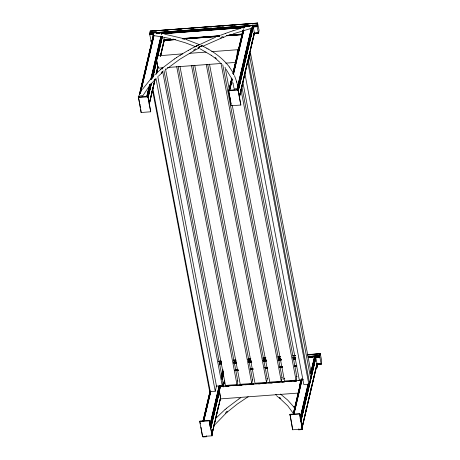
<?xml version="1.0" encoding="UTF-8"?>
<svg xmlns="http://www.w3.org/2000/svg" width="460" height="460" viewBox="0 0 460 460"><rect width="100%" height="100%" fill="white"/><g stroke="black" fill="none" stroke-linecap="round" stroke-linejoin="round"><path stroke-width="0.69" d="M253.052 25.892L238.004 90.085L240.839 105.035L231.248 105.754L228.534 90.292L238.102 89.533M302.542 429.479L299.535 413.597L289.95 414.31L292.658 429.772L302.249 429.053L302.369 428.542M151.242 41.296L149.649 34.224L150.265 31.09M258.52 33.442L257.025 26.185L257.565 23L259.06 30.256L258.606 33.321L254.173 33.747M319.666 356.207L320.263 353.665L321.73 360.922L321.212 364.096L319.666 356.207L308.211 357.063M160.678 55.723L164.312 40.221L163.789 37.145M231.679 78.648L228.741 91.356L228.856 90.712M291.41 422.021L291.404 421.688M308.085 357.132L314.634 356.649L315.577 357.017L317.101 363.803L316.664 364.768M219.357 390.914L220.564 398.009M156.59 59.719L157.981 68.16L163.047 67.838M219.259 390.385L220.731 398.877L298.413 393.058M152.662 34.506L153.151 32.424M138.454 97.02L148.005 96.324L150.713 111.786L141.128 112.504L138.414 96.985M139.299 94.863L153.375 34.902M139.455 94.57L153.479 35.006M139.616 94.409L153.565 34.931M139.874 93.639L153.663 34.862M139.984 93.581L153.605 35.5M140.26 92.834L153.715 35.454M140.214 93.495L153.835 35.414M140.662 92.069L153.956 35.385M140.794 92.052L154.089 35.374M141.128 112.504L140.731 109.273M149.402 85.221L146.774 96.416L147.418 96.514L150.207 84.617M150.713 79.62L160.891 36.236M161.385 34.138C160.833 32.258 162.892 32.528 163.139 33.712M146.907 96.41L149.529 85.215M150.845 79.62L161.017 36.236M161.512 34.132L161.839 32.735M147.033 96.422L149.828 84.525M150.972 79.626L161.149 36.242M161.644 34.143L161.972 32.74M147.165 96.439L149.954 84.542M151.265 78.948L161.282 36.259M147.292 96.468L150.081 84.577M151.398 78.976L161.408 36.294M151.685 78.321L161.529 36.334M147.533 96.565L150.328 84.669M151.8 78.373L161.65 36.386M147.648 96.629L150.437 84.732M151.915 78.436L161.765 36.449M147.752 96.698L150.708 84.105M152.185 77.809L161.868 36.524M150.805 84.186L147.85 96.778L148.206 97.388L151.461 83.283M152.283 77.884L161.966 36.604M147.942 96.87L150.892 84.272M152.369 77.976L162.052 36.691M148.017 96.962L151.133 83.668M152.611 77.372L162.133 36.783M148.08 97.066L151.202 83.766M152.68 77.47L156.618 60.674M156.837 59.616L162.196 36.886M148.137 97.169L151.42 83.174M152.731 77.573L156.67 60.783M157.82 55.884L162.414 36.288M152.961 77.096L156.71 60.887M157.889 56.103L162.455 36.397M151.622 92.696L152.116 90.597M156.71 71.001L157.199 68.902M149.195 103.764L154.939 79.27M156.584 72.277L157.4 68.776M160.356 56.183L163.869 40.854M149.281 103.684L155.026 79.195M156.67 72.197L157.653 67.999M160.442 56.103L163.892 41.406M149.195 104.299L155.169 79.016M156.268 74.175L158.073 66.481M160.552 56.206L164.312 39.888M149.258 104.207L155.123 79.407M156.434 73.807L158.073 66.809M228.723 91.132L231.69 78.424M232.99 72.939L243.001 30.256M232.955 73.221L243.001 30.366M228.994 90.534L231.869 78.562M233.019 73.663L243.196 30.279M231.805 79.195L229.178 90.39L229.764 90.2L232.058 80.402M233.117 73.594L243.294 30.21M243.783 28.112L244.111 26.714L244.697 26.525M229.281 90.327L231.909 79.132M233.22 73.537L243.397 30.153M243.886 28.054L244.22 26.651M229.396 90.281L232.018 79.085M233.335 73.485L243.507 30.101M229.511 90.24L232.139 79.045M233.289 74.146L243.627 30.067M229.638 90.218L232.099 79.718M233.41 74.123L243.748 30.038M233.375 74.807L243.88 30.021M231.248 105.754L231.368 105.242M237.555 86.865L251.338 28.089M237.521 87.561L251.47 28.083M237.647 87.573L251.597 28.094M237.613 88.291L251.729 28.112M237.578 89.021L251.856 28.14M237.877 89.947L237.538 89.763L252.143 27.485M237.659 89.815L252.885 24.978M237.935 89.177L252.54 26.898M238.038 89.251L252.643 26.973M252.994 26.438L238.061 90.12L238.326 90.637L253.259 26.962L252.81 26.272M238.136 90.212L253.075 26.536M238.257 90.419L253.138 26.634M238.297 90.528L253.23 26.847M245.025 71.95L245.519 69.851M251.919 42.561L252.408 40.463M239.878 94.283L240.534 91.482M240.862 90.085L242.339 83.789M243.162 80.287L244.639 73.991M244.967 72.594L245.623 69.793M245.95 68.39L246.445 66.292M246.773 64.894L247.428 62.094M248.25 58.598L249.234 54.395M250.545 48.8L251.528 44.603M251.861 43.2L252.517 40.405M252.845 39.002L253.333 36.904M253.661 35.506L253.995 34.103M239.482 96.312L241.448 87.917M241.782 86.514L246.537 66.223M246.865 64.825L248.342 58.529M248.67 57.126L253.431 36.834M253.759 35.437L254.087 34.034M239.401 96.933L254.432 33.137L253.259 26.962M239.378 97.457L254.432 33.137M244.915 73.692L303.841 384.612L308.827 384.238A0.782 0.397 -10.7 0 0 309.689 383.772L248.624 61.571L250.55 53.354A0.782 0.397 -10.7 0 0 249.878 53.004M240.839 105.035L237.946 88.653M199.709 421.578L199.824 421.061L209.415 420.342L212.129 435.804L202.538 436.523L199.709 421.578L209.294 420.86L209.415 420.342M202.929 421.44L210.047 391.138M203.044 421.13L210.168 390.948M203.188 420.952L210.162 391.483M203.366 420.808L210.26 391.414M203.308 421.446L210.364 391.356M203.423 421.394L210.479 391.31M203.538 421.36L210.599 391.27M203.665 421.331L210.72 391.241M203.791 421.314L210.847 391.23M202.538 436.523L200.986 427.179M152.53 90.171L209.599 391.27A0.782 0.397 -10.7 0 0 210.272 391.621L215.257 391.247L216.459 386.112L157.797 76.601M209.938 424.982L219.127 385.796M221.427 375.998L222.904 369.702M210.07 424.977L219.259 385.791M221.559 375.992L222.87 370.398M210.036 425.684L219.391 385.802M221.524 376.705L222.835 371.105M210.001 426.403L219.518 385.819M221.651 376.723L222.968 371.122M210.128 426.437L219.644 385.848M221.777 376.751L223.094 371.157M210.249 426.478L219.771 385.894M221.904 376.797L223.215 371.197M210.369 426.529L219.891 385.946M222.025 376.849L223.336 371.249M210.484 426.592L220.001 386.009M221.973 377.608L223.284 372.013M220.271 385.376L210.427 427.363L210.875 428.053L219.575 390.966M221.915 378.379L223.393 372.082M210.525 427.443L220.369 385.457M222.013 378.459L223.324 372.864M210.611 427.53L220.455 385.549M222.099 378.551L223.41 372.951M210.686 427.627L220.535 385.641M222.013 379.345L223.324 373.744M210.755 427.725L220.599 385.744M222.077 379.442L223.387 373.848M210.847 427.938L219.667 390.046M220.323 387.245L220.656 385.848M222.128 379.552L223.445 373.951M220.558 386.768L220.886 385.365M222.364 379.069L223.675 373.474M216.119 386.141L222.209 385.681L223.031 382.191L163.967 70.541M217.407 410.067L217.902 407.962M211.772 434.499L212.917 429.6M213.739 426.098L214.722 421.9M216.039 416.3L217.022 412.103M217.35 410.705L218.005 407.905M218.333 406.508L218.828 404.409M219.155 403.006L219.811 400.211M223.261 385.514L223.916 382.714M211.864 434.43L218.925 404.34M219.253 402.937L220.236 398.739M223.353 385.445L224.342 381.248M211.79 435.051L220.581 397.842M223.203 386.647L224.681 380.351M211.864 434.964L220.593 397.952M223.209 386.981L224.698 380.46M165.473 68.879L225.469 385.44L236.975 384.577L237.797 381.087L178.192 66.625M179.969 66.361L240.235 384.33L251.741 383.473L252.557 379.977L192.958 65.515M194.735 65.257L255.001 383.226L266.507 382.363L267.323 378.873L207.724 64.411M209.501 64.153L269.767 382.122L281.267 381.259L282.089 377.769L222.755 64.71M232.283 105.346L284.527 381.012L296.033 380.155L296.855 376.659L241.787 86.118M293.112 414.477L301.369 379.391M293.215 414.322L301.346 379.914M293.394 414.126L301.432 379.839M293.486 414.058L301.697 379.069M293.595 413.994L301.8 379.011M293.704 413.948L301.909 378.959M293.825 413.908L302.03 378.925M293.946 413.885L301.99 379.598M293.911 414.569L302.116 379.58M292.658 429.772L291.536 422.705M302.249 429.053L299.535 413.597M300.225 417.53L308.102 383.945M310.73 372.749L314.502 356.655M300.19 418.226L308.229 383.939M310.69 373.445L314.634 356.649M300.156 418.933L308.361 383.95M310.822 373.451L314.761 356.655M300.282 418.956L308.493 383.968M310.954 373.468L314.893 356.678M300.414 418.985L308.62 383.997M311.081 373.503L315.019 356.707M300.535 419.025L308.74 384.042M311.202 373.543L315.14 356.747M300.656 419.077L308.861 384.094M311.161 374.296L315.261 356.805M300.604 419.842L308.976 384.157M311.27 374.359L315.376 356.862M300.708 419.911L309.247 383.525M311.213 375.13L315.479 356.937M309.339 383.605L300.644 420.693L300.995 421.303L315.905 357.512M311.144 375.912L315.577 357.017M300.731 420.779L309.591 382.996M310.741 378.097L315.663 357.104M300.805 420.877L309.672 383.088M310 381.691L310.488 379.592M310.816 378.195L315.744 357.202M300.874 420.975L315.807 357.299M300.926 421.084L315.865 357.403M305.728 411.01L306.216 408.911M310.649 390.017L311.305 387.222M301.99 427.679L307.24 405.283M307.47 403.955L316.595 365.401M301.909 428.3L316.848 364.625M317.101 363.803L301.984 428.214L302.168 427.478M302.139 427.921L317.118 364.027M316.802 366.999L317.291 364.918M317.48 365.918L316.992 367.994L316.802 367.103M164.312 40.221L163.967 40.785M149.35 104.006L149.373 103.563M157.487 55.901L182.534 53.843M220.156 386.561L220.489 386.86M258.583 33.373L254.121 33.672M138.678 97.56L138.615 98.106M239.43 97.359L239.499 96.813M142.29 96.709L142.134 95.835M198.829 48.202L198.714 47.23L201.842 45.741M211.928 434.872L212.048 434.228M142.801 95.806L148.499 87.291M196.127 46.178L197.064 45.695L194.862 46.828L215.625 37.197M142.416 89.384L150.518 79.287M196.144 46.103L199.261 44.528M215.177 424.442L225.791 413.419M151.927 83.082L154.422 80.293M254.173 33.959L254.443 33.252M238.372 50.272C237.797 47.817 236.785 54.102 237.17 55.407M216.275 417.835L225.072 409.492M154.617 75.055L156.061 73.663M158.464 76.17L161.362 73.45M157.55 72.277L160.638 69.529M161.218 72.565L162.725 71.219M161.374 73.393L162.88 72.047M138.874 97.284L139.644 96.951M225.653 412.528L227.154 411.183M225.808 413.362L227.315 412.016M227.297 412.068L237.124 404.179L248.204 396.681M160.626 69.581L162.225 68.224M225.055 409.549L226.659 408.187M162.242 68.166L174.501 58.92M226.677 408.129L238.935 398.883M165.991 69.437L179.94 59.167L193.89 50.83M244.111 26.714L243.673 27.68M174.489 58.978L176.381 57.701M238.918 398.941L240.816 397.67M176.398 57.644L180.28 55.137M180.268 55.188L182.258 53.952M182.275 53.9L188.439 50.272M188.427 50.33L190.543 49.151M190.555 49.093L194.873 46.782M193.74 49.944L195.856 48.812M193.901 50.772L198.139 48.576M198.818 48.179L198.151 48.53L199.237 47.978M198.662 47.351L202.354 45.494L197.99 47.685L201.842 45.753M199.295 44.586L186.208 39.531M202.503 46.385L220.932 38.306M321.189 364.107L316.865 364.423M282.98 379.218L284.769 378.505M220.783 37.421L223.186 36.495M220.938 38.255L223.341 37.323M220.495 35.265L225.434 33.459M223.336 37.375L225.756 36.466M225.44 33.407L233.007 30.78M233.134 33.856L250.901 28.485M233.001 30.831L240.718 28.336M150.121 31.113L257.646 23.052M257.698 23.149L150.104 31.165L257.462 23.184M153.951 31.067L156.814 30.854M160.39 30.59L162.541 30.429M166.836 30.107L168.268 29.998M172.563 29.676L174.708 29.515M179.003 29.193L181.154 29.032M184.73 28.767L186.881 28.606M191.176 28.284L193.321 28.123M196.903 27.853L199.767 27.64M203.343 27.37L205.493 27.209M209.789 26.887L211.933 26.726M215.516 26.462L217.66 26.3M221.956 25.978L224.1 25.817M227.683 25.547L230.546 25.334M234.123 25.064L236.273 24.903M239.85 24.639L242.713 24.42M246.295 24.156L248.44 23.995M252.736 23.673L254.886 23.512M155.405 31.05L156.837 30.946M179.745 29.227L181.177 29.124M210.525 26.921L211.956 26.818M222.697 26.013L224.129 25.904M229.137 25.53L230.569 25.421M241.31 24.616L242.742 24.512M253.477 23.707L254.909 23.598M149.655 33.068L257.048 24.955M149.644 33.154L257.019 25.11M149.632 33.252L153.209 32.982M154.64 32.873L251.281 25.639M252.712 25.53L257.008 25.208M149.626 33.356L153.203 33.085M156.066 32.873L251.275 25.743M252.707 25.633L257.002 25.311M149.621 33.465L153.197 33.2M156.78 32.93L251.269 25.852M252.701 25.743L256.996 25.426M149.621 33.586L153.197 33.315M156.716 33.114L249.119 26.134M252.701 25.863L256.996 25.541M149.621 33.706L153.197 33.442M156.78 33.172L249.124 26.254M252.701 25.99L256.996 25.668M149.621 33.833L153.203 33.569M156.78 33.298L159.643 33.085M162.506 32.873L245.548 26.651M252.707 26.116L257.002 25.794M149.626 33.965L153.209 33.695M157.504 33.373L159.649 33.212M161.799 33.051L245.554 26.778M252.712 26.243L257.008 25.921M149.638 34.097L153.214 33.827M161.805 33.183L244.128 27.019M252.718 26.375L257.013 26.053M149.649 34.224L153.226 33.959M161.816 33.315L244.139 27.151M252.73 26.508L257.025 26.185M149.661 34.356L153.243 34.086M162.547 33.39L244.156 27.278M252.747 26.634L257.042 26.312M149.678 34.483L153.261 34.212M162.564 33.517L244.174 27.404M252.764 26.76L257.059 26.438M149.695 34.603L153.278 34.333M162.581 33.637L244.191 27.525M252.781 26.881L257.077 26.559M149.718 34.713L153.295 34.448M162.604 33.752L244.208 27.64M253.517 26.939L257.094 26.674M150.886 40.894L152.317 40.785M163.771 39.928L173.794 39.18M182.384 38.536L219.61 35.748M228.919 35.052L242.518 34.028M253.972 33.172L258.267 32.85M150.909 41.003L152.34 40.894M163.794 40.037L173.817 39.284M182.407 38.64L219.633 35.851M228.936 35.155L242.541 34.138M253.995 33.281L258.29 32.959M150.932 41.101L152.363 40.992M163.817 40.135L174.558 39.33M182.43 38.743L219.656 35.955M228.959 35.259L241.845 34.293M254.018 33.379L258.313 33.057M163.846 40.227L175.294 39.364M182.453 38.83L219.679 36.041M228.988 35.345L241.874 34.379M254.041 33.471L258.336 33.149M163.869 40.302L175.582 39.474M183.195 38.858L219.017 36.242M227.579 35.535L241.925 34.529M254.064 33.551L258.388 33.292M163.921 40.428L175.565 39.537M183.965 38.928L219.069 36.34M226.199 35.765L242.121 34.603M163.973 40.503L175.524 39.629M184.017 39.002L217.689 36.495M226.251 35.834L242.098 34.644M189.658 53.314L206.051 52.083M211.755 51.658L238.125 49.68M248.377 56.948L249.734 56.844L310.799 379.046M167.325 67.516L221.49 63.457M225.762 63.141L235.738 62.393M138.322 96.037L142.065 95.766M234.14 88.86L237.837 88.584M138.293 97.554L147.884 96.836L150.713 111.786M228.419 90.804L238.004 90.085M218.563 361.29L220.76 361.117M233.594 360.163L235.79 359.996M247.911 359.087L250.827 358.869M262.942 357.966L265.805 357.748M277.978 356.839L280.174 356.672M293.008 355.712L295.205 355.546M307.326 354.643L320.263 353.665M218.5 361.399L221.381 361.134M235.871 360.082L233.53 360.278L235.894 360.14M247.848 359.202L250.752 358.898M262.884 358.075L265.788 357.776M277.915 356.948L280.197 356.684M295.285 355.632L292.945 355.827L295.314 355.689M307.263 354.752L320.338 353.757M218.483 361.462L221.346 361.249M248.549 359.214L250.694 359.053M263.097 358.104L265.73 357.926M277.897 357.012L280.042 356.851M307.245 354.815L320.367 353.815M233.772 360.37L235.945 360.289M263.839 358.116L265.27 358.006M278.156 357.046L279.617 357.017M307.51 354.844L310.397 354.712M313.237 354.418L316.123 354.28M318.964 353.987L320.396 353.878M278.208 357.213L279.64 357.104M308.988 354.907L310.419 354.798M219.5 363.124L221.645 362.963M233.818 362.049L235.963 361.888M248.848 360.928L250.999 360.766M263.166 359.852L265.311 359.691M278.196 358.725L280.347 358.564M292.514 357.656L295.377 357.437M308.263 356.477L319.717 355.615M219.483 363.199L221.634 363.038M233.801 362.123L235.951 361.962M248.831 361.002L250.982 360.841M263.149 359.927L265.299 359.766M278.185 358.8L280.33 358.639M293.215 357.673L295.366 357.512M308.252 356.552L319.706 355.689M219.472 363.285L221.617 363.124M233.789 362.21L235.934 362.049M248.82 361.083L250.97 360.922M263.137 360.013L266.001 359.8M278.173 358.886L280.318 358.725M293.204 357.759L295.354 357.598M308.234 356.632L319.688 355.775M219.46 363.377L221.611 363.216M233.778 362.308L235.928 362.147M248.814 361.18L250.959 361.019M263.126 360.105L265.989 359.892M278.162 358.984L280.307 358.823M293.192 357.857L295.343 357.696M308.229 356.73L319.683 355.873M219.454 363.48L221.599 363.32M233.772 362.411L235.917 362.25M248.802 361.284L250.953 361.123M263.12 360.214L265.983 359.996M278.869 359.03L280.301 358.926M293.187 357.96L295.332 357.799M308.217 356.834L319.671 355.977M219.449 363.596L221.599 363.434M233.766 362.52L235.911 362.359M248.797 361.399L250.947 361.238M263.114 360.324L265.978 360.111M278.863 359.145L280.295 359.036M293.181 358.07L295.332 357.909M308.217 356.948L319.666 356.086M219.449 363.71L221.593 363.549M233.766 362.641L235.911 362.48M248.797 361.514L250.941 361.353M263.827 360.387L265.978 360.226M278.863 359.26L281.008 359.099M293.181 358.19L295.326 358.029M219.386 363.779L221.53 363.618M219.449 363.837L221.593 363.676M233.766 362.762L235.911 362.601M248.797 361.641L251.66 361.422M263.833 360.513L265.978 360.353M278.863 359.386L281.008 359.225M293.181 358.311L295.326 358.15M308.211 357.19L313.225 356.81M314.657 356.707L319.666 356.327M219.449 363.964L221.599 363.803M233.766 362.894L235.917 362.733M248.802 361.767L251.666 361.548M263.833 360.64L265.983 360.479M278.869 359.513L281.014 359.352M293.187 358.443L295.332 358.282M309.649 357.207L313.225 356.937M314.657 356.834L319.671 356.46M219.454 364.096L221.605 363.935M233.772 363.02L236.636 362.808M248.808 361.893L251.672 361.681M263.839 360.766L265.989 360.605M278.875 359.645L281.02 359.484M293.192 358.57L295.337 358.409M311.805 357.178L313.231 357.069M314.663 356.96L319.677 356.586M233.783 363.153L236.647 362.94M248.814 362.026L251.677 361.813M263.85 360.899L265.995 360.738M278.881 359.772L281.031 359.611M293.198 358.702L295.349 358.541M314.674 357.092L319.688 356.718M234.508 363.228L236.658 363.066M248.825 362.158L251.689 361.94M263.862 361.031L266.006 360.87M278.179 359.956L281.043 359.743M293.21 358.834L295.36 358.673M315.405 357.167L319.7 356.851M234.525 363.36L236.67 363.199M248.843 362.284L251.706 362.072M263.873 361.157L266.024 360.997M278.191 360.088L281.054 359.869M293.227 358.961L295.372 358.8M315.416 357.299L319.711 356.977M234.542 363.48L236.687 363.32M248.86 362.411L251.723 362.198M263.89 361.284L266.041 361.123M278.208 360.214L281.071 359.996M293.238 359.087L295.389 358.926M315.433 357.426L319.729 357.104M234.56 363.601L236.704 363.44M248.877 362.532L251.741 362.319M263.908 361.405L266.058 361.244M278.225 360.329L281.089 360.117M293.261 359.208L295.406 359.047M315.451 357.546L319.746 357.224M234.577 363.716L236.727 363.555M248.894 362.647L251.045 362.486M263.931 361.52L266.075 361.359M278.248 360.445L281.112 360.232M293.279 359.323L295.429 359.162M315.468 357.661L319.763 357.339M235.037 369.949L237.9 369.736M250.067 368.822L252.212 368.661M264.385 367.753L267.248 367.534M280.134 366.574L282.279 366.413M294.452 365.499L296.596 365.338M316.641 363.837L320.936 363.515M235.054 370.058L237.918 369.84M250.09 368.931L252.235 368.77M265.121 367.804L267.272 367.643M280.157 366.678L282.302 366.516M294.475 365.608L296.619 365.447M316.664 363.946L320.959 363.624M235.077 370.156L237.941 369.943M250.113 369.029L253 368.903M265.144 367.902L267.317 367.833M280.18 366.781L282.348 366.706M294.498 365.706L296.666 365.637M316.687 364.044L321.005 363.814M235.129 370.323L237.992 370.11M250.165 369.202L253.023 368.983M265.196 368.075L267.34 367.914M280.226 366.948L282.377 366.787M294.544 365.872L296.694 365.711M316.739 364.211L321.034 363.889M235.158 370.392L238.251 370.139M253.052 369.052L250.188 369.265L253.103 369.15M265.219 368.144L267.605 367.942M279.755 367.091L282.4 366.856M294.572 365.941L296.717 365.78M316.762 364.28L321.275 363.986M235.181 370.449L238.217 370.254M265.248 368.195L267.565 368.058M279.565 367.126L282.48 366.982M294.596 365.999L296.798 365.913M316.791 364.337L321.258 364.032M235.974 370.484L238.171 370.317M250.292 369.414L252.488 369.242M265.328 368.287L267.524 368.115M279.645 367.212L282.555 366.994M294.676 366.091L296.872 365.918M303.353 379.603L299.293 379.908L242.771 81.679M220.19 386.452L300.869 380.397L301.041 380.937M220.363 386.469L223.238 386.314M224.641 386.153L247.468 384.497L244.645 384.778M248.871 384.336L253.885 384.019M255.283 383.853L266.001 383.111M267.398 382.95L272.418 382.628L268.876 382.961M273.815 382.467L284.533 381.719M285.93 381.558L296.648 380.817M298.046 380.65L300.921 380.495M220.415 386.596L223.267 386.383M226.119 386.164L228.965 385.952M232.53 385.687L236.095 385.417M238.234 385.261L241.793 384.991M250.349 384.353L253.908 384.083M256.76 383.87L260.325 383.605M263.177 383.393L266.029 383.18M275.293 382.484L278.858 382.214M281.704 382.001L284.556 381.788M287.408 381.576L290.973 381.311M293.819 381.098L296.671 380.88M299.523 380.667L300.949 380.564M221.151 386.618L223.29 386.457M226.855 386.193L228.994 386.032M233.272 385.71L235.405 385.555M239.683 385.233L241.822 385.072M245.387 384.807L247.52 384.646M251.798 384.324L253.937 384.163M258.215 383.841L260.348 383.686M263.913 383.416L266.052 383.255M270.33 382.938L272.469 382.777M276.029 382.507L278.881 382.294M282.446 382.03L284.585 381.869M288.857 381.547L290.996 381.386M294.561 381.122L296.7 380.96M221.892 386.659L223.318 386.549M240.419 385.267L241.845 385.164M258.951 383.881L260.377 383.772M271.066 382.973L272.492 382.864M289.593 381.587L291.019 381.478M289.829 414.828L299.414 414.109M202.946 437L206.684 436.712L206.569 435.804M298.759 429.824L302.461 429.548M236.894 89.665L237.538 89.763M157.97 67.562L156.688 60.933M154.893 35.794L161.851 36.898M298.718 429.818L298.488 428.916M164.605 34.155L182.12 38.272M164.122 37.318L170.775 38.709M175.076 39.755L185.317 42.786L194.764 46.379M200.186 48.875L211.157 55.252M203.136 46.351L206.459 48.081M206.494 48.127L208.098 49.019M208.07 48.978C216.165 53.59 223.704 59.443 229.327 66.936M300.869 380.397L299.776 384.428L299.839 386.072M211.128 55.206L215.263 58.27M275.408 394.341L276.816 395.33M280.433 394.036L287.627 400.01L293.762 406.904M277 396.204L279.697 398.233M215.079 57.396L216.367 58.443M215.24 58.23L220.15 62.543M279.513 397.365L280.801 398.406M279.674 398.193L287.799 405.881L293.031 413.046M230.264 98.141L229.977 97.75M140.053 104.805L139.788 104.282M229.344 66.97L232.547 71.823M293.773 406.933L294.647 408.135M226.182 69.431L230.604 76.837M292.767 428.622L292.577 428.197M202.647 435.373L202.458 434.947M233.249 73.1L233.893 74.365M234.485 75.624L236.814 82.185M231.012 77.268L231.547 78.562M231.173 78.102L231.702 79.39M232.622 82.018L233.013 83.34M236.595 81.684L236.969 83.013M233.007 83.335L233.933 87.895M237.136 83.524L237.417 84.864M300.966 381.265L300.828 380.978L299.868 385.238M252.885 24.984L253.046 25.812M317.32 364.947L317.48 365.827M252.373 27.174L252.528 28.002M250.55 53.354L311.615 375.555A0.782 0.397 -10.7 0 0 311.224 375.21M308.827 384.238L247.762 62.042A0.782 0.397 -10.7 0 0 248.624 61.571M238.556 51.974L238.148 50.324L237.245 55.079M240.982 89.677L296.033 380.155M234.054 88.952L234.215 89.78M225.066 67.275L229.344 89.838M228.534 90.292L229.31 94.369M229.517 95.473L231.11 103.879M289.95 414.31L291.364 421.785M221.007 63.29L281.267 381.259M206.241 64.394L266.507 382.363M191.475 65.498L251.741 383.473M176.709 66.608L236.975 384.577M161.949 67.712L162.213 69.121M162.616 71.237L222.209 385.681M153.18 32.453L153.341 33.321M152.662 34.638L152.823 35.472M156.595 70.259L157.13 73.077M155.923 78.212L215.257 391.247M152.8 88.418L210.272 391.621M209.294 420.86L212.129 435.804M138.241 96.129L139.656 103.598M139.834 104.518L140.478 107.91M199.956 421.745L200.341 423.781M252.402 379.707A0.782 0.397 -10.7 0 1 252.557 379.977M237.636 380.811A0.782 0.397 -10.7 0 1 237.797 381.087M222.876 381.915A0.782 0.397 -10.7 0 1 223.031 382.191M281.692 377.418A0.782 0.397 -10.7 0 1 282.089 377.769M296.459 376.315A0.782 0.397 -10.7 0 1 296.855 376.659M266.926 378.528A0.782 0.397 -10.7 0 1 267.323 378.873"/></g></svg>
